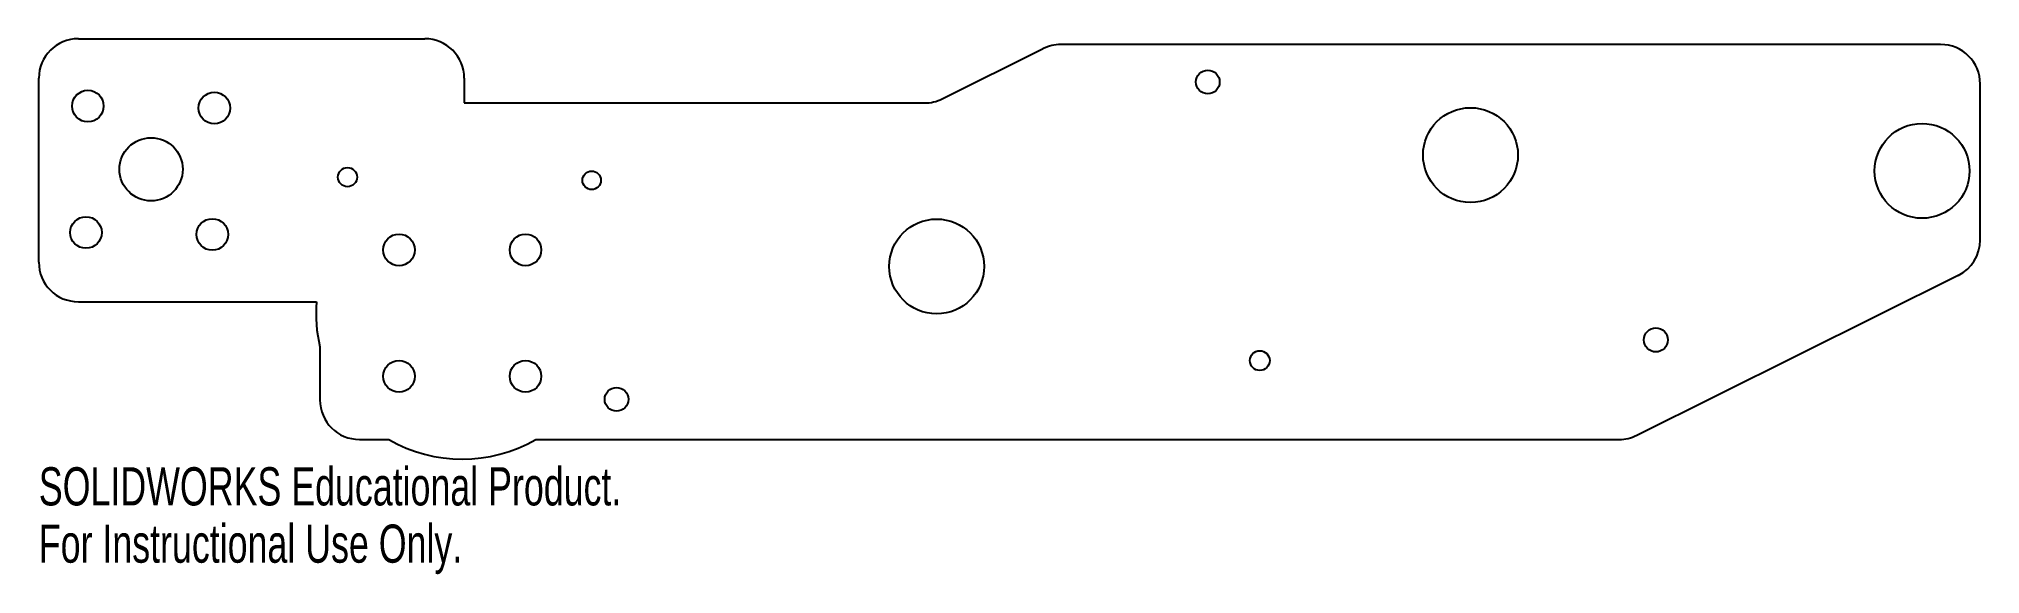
# Model space of a CAD drawing. Header units: millimetres. Extents: x -36 to 210, y -67 to 1.
import ezdxf

# ---------------------------------------------------------------- set-up
doc = ezdxf.new("R2010")
doc.units = ezdxf.units.MM
doc.styles.add('SLDTEXTSTYLE0', font='TXT', dxfattribs={"width": 0.7})

msp = doc.modelspace()

# ---------------------------------------------------------------- linework, layer by layer
at = {"color": 7, "linetype": 'Continuous', "lineweight": 25}
for p, q in [((-30.56, 0.73), (13.26, 0.73)), ((205, 0), (93.71, 0)), ((78.71, -6.88), (91.48, -0.52)), ((-35.56, -27.57), (-35.56, -4.27)), ((18.26, -4.27), (18.26, -7.4)), ((210, -24.76), (210, -5)), ((18.26, -7.4), (76.48, -7.4)), ((207.23, -29.24), (166.56, -49.48)), ((-30.56, -32.57), (-0.45, -32.57)), ((0, -38.27), (0, -45)), ((5, -50), (8.71, -50)), ((27.29, -50), (164.33, -50))]:
    msp.add_line(p, q, dxfattribs=at)
for centre, radius in [((112.3, -4.74), 1.5), ((-29.36, -7.8), 2), ((-13.36, -8.05), 2), ((145.53, -14), 6), ((-21.36, -15.8), 4), ((202.65, -16), 6), ((3.49, -16.79), 1.21), ((34.37, -17.19), 1.17), ((-29.61, -23.8), 2), ((-13.61, -24.05), 2), ((78.01, -28.1), 6), ((10, -26), 2), ((26, -26), 2), ((168.98, -37.4), 1.52), ((118.88, -40.02), 1.25), ((10, -42), 2), ((26, -42), 2), ((37.52, -44.92), 1.5)]:
    msp.add_circle(centre, radius, dxfattribs=at)
for centre, radius, start, end in [((-30.56, -4.27), 5, 90, 180), ((13.26, -4.27), 5, 0, 90), ((93.71, -5), 5, 90, 116.4537), ((205, -5), 5, 0, 90), ((76.48, -2.4), 5, 270, 296.4537), ((205, -24.76), 5, 296.4537, 0), ((-30.56, -27.57), 5, 180, 270), ((18, -34), 18.5, 175.5817, 193.3512), ((5, -45), 5, 180, 270), ((18, -34), 18.5, 239.8673, 300.1327), ((164.33, -45), 5, 270, 296.4537)]:
    msp.add_arc(centre, radius, start, end, dxfattribs=at)

# ---------------------------------------------------------------- texts
at = {"color": 7, "linetype": 'Continuous', "char_height": 4.8336, "attachment_point": 1, "style": 'SLDTEXTSTYLE0'}
for s, insert in [('SOLIDWORKS Educational Product.', (-35.56, -53.52)), ('For Instructional Use Only.', (-35.56, -60.77))]:
    msp.add_mtext(s, dxfattribs=dict(at, insert=insert))

doc.saveas('drawing.dxf')
